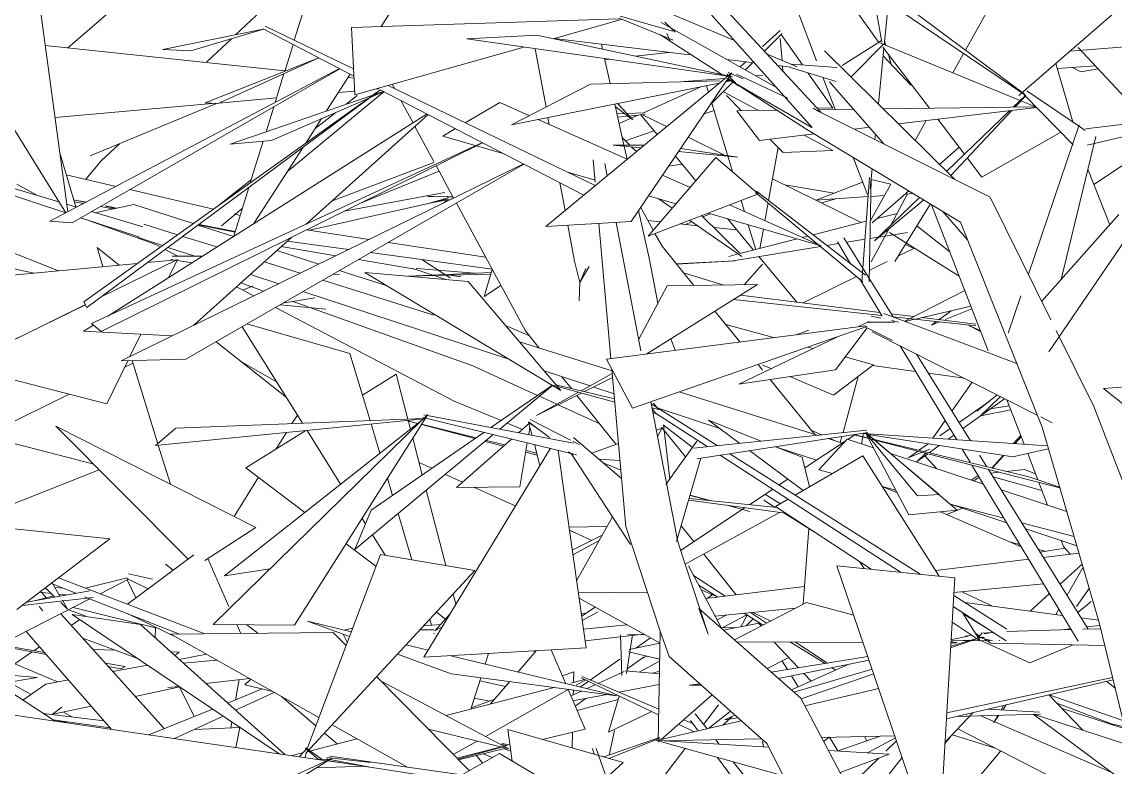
# Model space of a CAD drawing. Header units: millimetres. Extents: x 78096 to 288885, y -20632 to 149556.
# Drawn here: x 251420 to 251755.8, y 95082 to 95311 of the extents above; entities that cross this region are included whole.
import ezdxf

# ---------------------------------------------------------------- set-up
doc = ezdxf.new("R2010")
doc.units = ezdxf.units.MM
doc.layers.add('G-IMPT', color=8, linetype='Continuous', lineweight=9)
doc.layers.add('L-PLNT', color=71, linetype='Continuous', lineweight=9)

# ---------------------------------------------------------------- blocks, each defined once
blk = doc.blocks.new('ZZ-V - Tree Broadleaf 1 - 3dtree rotund SIMPLU-4826059-TOMH A-A')
at = {"layer": 'G-IMPT'}
for p, q in [((25737.04, 95252.32), (25654.91, 95385.07)), ((25720.44, 95379.45), (25737.73, 95252.68)), ((25859.66, 95349.55), (25833.91, 95309.62)), ((25807.25, 95305.37), (25819.08, 95343.72)), ((25988.93, 95303.75), (25988.53, 95305.17)), ((25730.77, 95303.73), (25804.34, 95295.96)), ((25804.3, 95295.81), (25806.85, 95304.09)), ((25884.55, 95284.83), (25881.24, 95302.77)), ((25901.88, 95302.62), (25901.55, 95304.13)), ((25912.04, 95300.47), (25922.15, 95301.65)), ((26045.36, 95302.02), (26063.67, 95303.47)), ((26067.33, 95282.33), (26047.94, 95303.13)), ((25904.24, 95292.08), (25902.53, 95299.75)), ((25902.61, 95299.37), (25904.03, 95299.54)), ((25996.54, 95291.59), (25988.07, 95300.59)), ((25990.56, 95297.94), (25989.7, 95301.01)), ((26046.27, 95280.29), (26041.05, 95298.28)), ((25801.34, 95286.2), (25804.08, 95295.11)), ((25824.45, 95294.96), (25817.17, 95283.66)), ((25823.77, 95293.9), (25825.59, 95293.71)), ((25838.08, 95290.46), (25837.34, 95291.84)), ((25926.91, 95292.65), (25939.52, 95293.65)), ((25949.05, 95294.4), (25951.06, 95294.56)), ((25820.82, 95289.33), (25825.78, 95289.77)), ((25831.96, 95290.31), (25833.19, 95290.42)), ((25933.85, 95291.4), (25934.44, 95289.45)), ((25733.78, 95281.63), (25783.17, 95286)), ((25784.05, 95286.08), (25801.78, 95287.64)), ((25798.58, 95277.28), (25800.95, 95284.94)), ((25843.71, 95280.02), (25840.01, 95286.88)), ((25908.49, 95273.11), (25905.66, 95285.73)), ((25935.46, 95286.02), (25941.76, 95265.02)), ((25885.53, 95279.49), (25885.14, 95281.6)), ((25815.65, 95281.31), (25810.8, 95273.78)), ((25850.14, 95268.09), (25844.3, 95278.92)), ((25907.98, 95275.36), (25910.28, 95273.11)), ((25793.74, 95261.57), (25797.68, 95274.37)), ((25810.01, 95272.56), (25794.86, 95249.07)), ((25909.45, 95268.8), (25908.56, 95272.78)), ((25910.83, 95272.56), (25912.29, 95271.14)), ((25955.81, 95272.43), (25952.88, 95256.15)), ((25685.05, 95269.52), (25737.06, 95252.33)), ((25685.53, 95270.47), (25734.94, 95255.71)), ((25735.26, 95270.76), (25740.12, 95254.16)), ((26065.54, 95269.5), (26052.81, 95261.06)), ((25856.18, 95256.89), (25850.82, 95266.85)), ((26057.66, 95248.66), (26050.97, 95265.77)), ((25734.81, 95234.53), (25666.36, 95261.68)), ((25890.4, 95253.05), (25888.83, 95261.56)), ((25722.05, 95261.13), (25728.2, 95257.72)), ((25788.67, 95245.15), (25793.3, 95260.16)), ((25990.43, 95248.57), (25995.59, 95258.15)), ((25737.41, 95254.97), (25740.39, 95254.08)), ((25757.97, 95254.92), (25746.08, 95252.38)), ((25776.22, 95249.04), (25757.97, 95254.92)), ((25878.21, 95216.03), (25857.02, 95255.34)), ((25918.96, 95256.72), (25923.25, 95253.76)), ((25944.42, 95256.14), (25945.45, 95252.72)), ((25952.74, 95255.38), (25951.75, 95249.9)), ((25991.63, 95237.39), (26002.61, 95255.06)), ((26020.29, 95209.9), (26002.96, 95254.84)), ((25745.02, 95252.7), (25760.69, 95248.02)), ((25916.26, 95238.4), (25912.98, 95253.06)), ((25917.46, 95247.01), (25913.63, 95254.02)), ((25932.28, 95251.48), (25944.14, 95239.84)), ((25986.23, 95250.59), (25992.37, 95252.16)), ((25741.71, 95250.79), (25759.46, 95244.92)), ((25764.69, 95242.59), (25744.33, 95249.92)), ((25761.03, 95248.88), (25771.43, 95245.61)), ((25788.54, 95245.07), (25777.67, 95248.57)), ((25893.27, 95237.5), (25891.24, 95248.52)), ((25928.59, 95250.07), (25944.67, 95238.96)), ((25946.66, 95248.68), (25948.94, 95241.06)), ((25966.57, 95245.57), (25982.89, 95249.74)), ((26008.55, 95240.36), (25998.42, 95248.33)), ((25759.38, 95244.71), (25766.77, 95242.28)), ((25773.02, 95245.11), (25783.45, 95241.84)), ((25920.16, 95242.07), (25918.01, 95246.01)), ((25951.29, 95247.34), (25950.22, 95241.39)), ((25963.31, 95244.74), (25965, 95245.17)), ((25983.99, 95244.45), (25986.6, 95244.88)), ((25984.39, 95237.32), (25989.79, 95247.36)), ((25986.84, 95244.91), (25995.54, 95246.33)), ((26011.42, 95232.91), (25990.07, 95246.25)), ((25679.09, 95243.82), (25727.38, 95233.84)), ((25746.7, 95241.66), (25753.5, 95236.28)), ((25746.7, 95241.66), (25748.5, 95235.81)), ((25766.14, 95241.83), (25764.69, 95242.59)), ((25771.51, 95239.01), (25767.58, 95241.07)), ((25768.46, 95241.73), (25776.71, 95239.02)), ((25929.96, 95230.01), (25920.16, 95242.07)), ((25941.42, 95237.51), (25968.83, 95241.98)), ((25944.1, 95239.83), (25961.68, 95244.32)), ((25970.8, 95242.3), (25974.34, 95242.88)), ((25976.8, 95243.28), (25982.5, 95244.21)), ((25771.42, 95237.97), (25747.78, 95226.39)), ((25747.9, 95226.48), (25771.13, 95237.92)), ((25762.21, 95237.09), (25771.13, 95237.92)), ((25768.76, 95232.53), (25771.43, 95237.97)), ((25769.38, 95238), (25775.84, 95237.02)), ((25769.79, 95239.01), (25779, 95239.02)), ((25814.8, 95236.61), (25801.92, 95240.76)), ((25918.91, 95224.57), (25916.26, 95238.4)), ((25940.69, 95238.96), (25943.6, 95239.7)), ((25688.67, 95230.23), (25759.11, 95236.8)), ((25798.03, 95237.26), (25809.08, 95233.8)), ((25835.72, 95229.87), (25821.07, 95234.59)), ((25865.58, 95226.67), (25868.03, 95234.92)), ((25894.9, 95230.89), (25893.27, 95237.5)), ((25897.79, 95235.89), (25894.9, 95230.89)), ((25896.81, 95235.18), (25894.9, 95230.89)), ((25924.51, 95236.71), (25942.63, 95237.57)), ((25942.63, 95237.57), (25924.63, 95236.57)), ((25793.76, 95233.41), (25802.46, 95230.56)), ((25815.96, 95231.64), (25850.14, 95220.91)), ((25819.23, 95233.53), (25821.17, 95233.38)), ((25842.2, 95232.84), (25867.77, 95234.05)), ((25842.24, 95232.84), (25867.62, 95233.53)), ((25794.79, 95226.79), (25789.49, 95229.57)), ((25797.83, 95228.28), (25790.83, 95230.78)), ((25791.42, 95228.56), (25794.58, 95229.88)), ((25809.87, 95228.12), (25873.1, 95207.34)), ((25870.65, 95230.05), (25865.58, 95226.67)), ((25894.9, 95230.89), (25894.77, 95225.33)), ((25803.65, 95224.53), (25813.57, 95226.2)), ((25811.51, 95223.4), (25806.58, 95225.16)), ((25743.12, 95224.1), (25704.62, 95205.24)), ((25722.04, 95213.74), (25743.12, 95224.12)), ((25856.36, 95194.48), (25801.48, 95223.28)), ((25802.86, 95224.07), (25816.98, 95222.75)), ((25862.11, 95205.35), (25812.04, 95223.21)), ((25944.03, 95212.66), (25936.37, 95222.1)), ((25792.67, 95218.19), (25824.33, 95209.14)), ((25879.3, 95214.67), (25872.12, 95217.73)), ((25756.79, 95208.17), (25760.15, 95215)), ((25791.21, 95217.35), (25809.76, 95187.67)), ((25882.4, 95210.79), (25878.21, 95216.03)), ((25783.22, 95212.74), (25804.75, 95195.69)), ((25876.4, 95212.67), (25904.83, 95203.75)), ((25922.9, 95213.64), (25924.2, 95210.12)), ((25830.53, 95188.5), (25824.33, 95209.14)), ((25749.64, 95193.63), (25704.62, 95205.24)), ((25749.64, 95193.63), (25756.16, 95206.9)), ((25755.19, 95204.92), (25757.68, 95206.13)), ((25757.43, 95206.93), (25765.33, 95181.38)), ((25801.79, 95200.42), (25791.22, 95206.41)), ((25881.95, 95196.24), (25862.11, 95205.35)), ((25951.06, 95204.01), (25949.66, 95205.72)), ((25838.51, 95202.71), (25828.19, 95196.28)), ((25838.51, 95202.71), (25842.09, 95188.95)), ((25883.94, 95203.78), (25898.07, 95199.14)), ((25892.33, 95198.36), (25889.44, 95201.97)), ((25967.14, 95184.2), (25953.39, 95201.13)), ((25899.18, 95198.78), (25905.46, 95196.71)), ((26055.73, 95198.31), (26082.14, 95200.33)), ((26055.73, 95198.31), (26073.1, 95184.58)), ((25713.12, 95184.35), (25738.16, 95196.59)), ((25870.77, 95188.52), (25856.36, 95194.48)), ((25887.88, 95193.51), (25882.54, 95195.97)), ((25906.07, 95181.15), (25894.04, 95196.22)), ((25925.45, 95197.28), (25967.79, 95183.99)), ((26031.35, 95181.23), (26026.09, 95194.87)), ((25901.02, 95187.48), (25888.25, 95193.34)), ((25918.99, 95192.27), (25937.89, 95186.06)), ((25808.18, 95190.2), (25806.53, 95187.55)), ((25833.54, 95178.45), (25830.85, 95187.44)), ((25842.19, 95188.58), (25842.9, 95185.84)), ((25877.36, 95185.79), (25872.64, 95187.74)), ((25795.4, 95155.63), (25733.99, 95186.8)), ((25774.61, 95145.94), (25733.99, 95186.8)), ((25810.75, 95185.43), (25792.39, 95174)), ((25804.84, 95184.83), (25801.7, 95179.79)), ((25811.15, 95185.46), (25821.48, 95168.94)), ((25979.49, 95184.21), (25977.24, 95182.72)), ((25982.03, 95184.66), (25981.45, 95181.33)), ((25765.48, 95180.89), (25769.18, 95168.94)), ((25843.63, 95183.05), (25846.56, 95171.79)), ((25976.43, 95182.18), (25964.03, 95173.94)), ((25977, 95182.8), (25968.29, 95173.32)), ((25971.16, 95182.94), (25975.52, 95181.57)), ((25977, 95182.8), (25985.08, 95180.13)), ((25955.63, 95180.23), (25967.58, 95176.3)), ((25990.33, 95178.4), (26018.86, 95168.98)), ((26035.59, 95170.24), (26032.45, 95178.38)), ((25792.39, 95174), (25810.49, 95160.26)), ((25849.51, 95173.83), (25845.84, 95175.49)), ((25907.54, 95173.3), (25902.1, 95175.55)), ((25796.27, 95171.06), (25788.76, 95159)), ((25837.43, 95165.49), (25835.85, 95170.75)), ((25858.9, 95169.6), (25853.65, 95171.97)), ((25972.52, 95172.22), (25968.29, 95173.32)), ((25875.12, 95162.27), (25862.42, 95168.01)), ((25954.18, 95167.39), (25947.02, 95162.63)), ((25958.84, 95170.49), (25956.15, 95168.7)), ((25991.96, 95167.15), (25987.82, 95168.23)), ((25992.44, 95166.25), (25988, 95168.18)), ((26038.58, 95162.47), (26035.88, 95169.48)), ((25847.78, 95167.09), (25853.81, 95143.91)), ((26024.36, 95167.17), (26044.44, 95160.54)), ((25945.69, 95161.75), (25925.86, 95148.57)), ((26025.18, 95158.49), (26008.7, 95162.79)), ((26008.75, 95162.77), (26026.01, 95157.1)), ((25702.01, 95157.27), (25750.58, 95152.14)), ((25828.06, 95158.42), (25829.12, 95156.72)), ((25843.37, 95145.71), (25839.12, 95159.89)), ((25927.26, 95144.32), (25956.43, 95160.32)), ((26030.5, 95149.65), (26005.68, 95160.47)), ((25795.4, 95155.63), (25779.81, 95145.51)), ((25898.63, 95151.66), (25891.73, 95154.78)), ((25929.93, 95151.28), (25926.05, 95156.14)), ((26046.68, 95152.89), (26030.67, 95157.06)), ((26031.84, 95155.19), (26047.51, 95150.04)), ((25750.58, 95152.14), (25722.09, 95130.45)), ((25823.15, 95150.66), (25832.32, 95143.7)), ((25831.24, 95153.34), (25835.11, 95147.14)), ((26026.92, 95151.21), (26030.06, 95150.38)), ((26043.46, 95149.83), (26042.78, 95151.59)), ((25756.03, 95132.06), (25776.41, 95147.28)), ((25942.98, 95134.94), (25932.98, 95147.46)), ((26035.8, 95148.85), (26037.86, 95148.31)), ((26036.29, 95148.07), (26043.96, 95149.24)), ((26037.32, 95146.42), (26048.18, 95147.74)), ((26045.53, 95147.42), (26043.46, 95149.83)), ((25767.65, 95144.36), (25770.07, 95142.55)), ((25787.16, 95131.4), (25780.74, 95146.11)), ((25928.28, 95143.84), (25938.58, 95124.48)), ((26004.22, 95142.39), (26032.78, 95145.87)), ((26049.17, 95144.36), (26042.42, 95138.26)), ((25756.37, 95141.4), (25763.69, 95139.76)), ((25929.83, 95140.91), (25939.58, 95134.53)), ((26049.45, 95143.41), (26044.54, 95134.87)), ((25733.73, 95134.27), (25730.81, 95137.09)), ((25732.87, 95138.65), (25735.27, 95134.55)), ((25733.15, 95138.17), (25740.13, 95135.42)), ((25733.73, 95137.18), (25736.26, 95136.95)), ((25734.88, 95140.18), (25779.82, 95122.92)), ((25743.12, 95137.02), (25755.9, 95140.17)), ((25747.6, 95135.29), (25756.32, 95139.74)), ((25755.81, 95139.98), (25762.4, 95136.82)), ((25931.43, 95137.92), (25937.33, 95134.26)), ((25933.62, 95133.8), (25963.89, 95137.49)), ((26009.82, 95135.64), (26037.31, 95138.35)), ((25717.66, 95120.02), (25744.49, 95133.7)), ((25723.66, 95131.64), (25745.49, 95134.15)), ((25744.49, 95136.2), (25725.08, 95132.72)), ((25727.38, 95133.13), (25733.38, 95134.61)), ((25729.07, 95135.76), (25732.57, 95135.39)), ((25729.57, 95135.75), (25731.1, 95134.05)), ((25734.92, 95135.14), (25737.22, 95134.9)), ((25742.79, 95134.37), (25772.02, 95122.84)), ((25856.08, 95135.19), (25856.88, 95132.11)), ((25894.7, 95133.89), (25919.55, 95120.11)), ((25934.9, 95135.29), (25932.17, 95136.52)), ((25937.21, 95134.33), (25934.9, 95135.29)), ((26021.64, 95131.46), (26012.2, 95135.88)), ((26039.15, 95135.3), (26033.2, 95129.93)), ((26051.34, 95136.93), (26047.41, 95131.4)), ((25728.89, 95131.4), (25730.06, 95130.07)), ((25728.9, 95131.4), (25730.06, 95130.07)), ((25737.61, 95130.54), (25735.51, 95132.56)), ((25736.02, 95133.25), (25737.61, 95130.54)), ((25899.64, 95131.15), (25895.49, 95128.39)), ((25936.49, 95128.41), (25961.18, 95130.84)), ((26013.13, 95132.58), (26043.17, 95128.62)), ((26042.03, 95130.51), (26041.1, 95128.89)), ((26051.97, 95132.87), (26047.88, 95129.51)), ((25735.52, 95129.13), (25767.3, 95093.82)), ((25756.42, 95128.99), (25771.16, 95121.8)), ((25849.41, 95125.6), (25848.86, 95127.4)), ((25850.9, 95129.6), (25853.68, 95127.5)), ((25895.38, 95129.15), (25896.91, 95129.34)), ((25895.68, 95127), (25900.6, 95129.69)), ((25945.35, 95129.28), (25951.06, 95125.74)), ((25947.3, 95129.47), (25952.29, 95126.21)), ((25953.56, 95126.87), (25948.01, 95129.54)), ((26048.91, 95127.86), (26054.2, 95127.17)), ((25724.89, 95123.7), (25751.11, 95093.56)), ((25790.81, 95123.03), (25789.61, 95125.79)), ((25792.52, 95125.77), (25796.1, 95123.09)), ((25811.34, 95126.83), (25824.19, 95122.12)), ((25811.34, 95126.83), (25824.74, 95123.6)), ((25822.58, 95124.12), (25825.17, 95124.73)), ((25845.85, 95124.14), (25850.14, 95124.18)), ((25847.06, 95125.45), (25852.14, 95125.77)), ((25896.05, 95124.42), (25909.4, 95125.74)), ((25950.65, 95125.35), (25949.62, 95126.63)), ((25822.22, 95122.84), (25823.47, 95120.37)), ((25850.16, 95123.07), (25850.14, 95123.14)), ((25850.14, 95123.1), (25850.16, 95123.07)), ((25962.07, 95112.52), (25954.64, 95120.43)), ((25959.65, 95120.41), (25970.22, 95113.84)), ((25961.16, 95120.4), (25970.99, 95113.96)), ((25841.58, 95119.54), (25848.3, 95117.92)), ((25866.93, 95116.91), (25865.9, 95113.68)), ((25875.96, 95111.25), (25881.54, 95117.76)), ((25890.52, 95107.74), (25886.1, 95118.03)), ((25838.96, 95116.71), (25855.37, 95110.69)), ((25855.29, 95116.24), (25906.29, 95103.94)), ((25959.92, 95105.73), (25977.53, 95113.61)), ((25855.37, 95110.69), (25906.29, 95103.94)), ((25965.93, 95108.42), (25963.7, 95110.79)), ((25972.31, 95112.55), (25973.5, 95111.81)), ((25715.79, 95107.92), (25733.81, 95096.07)), ((25864.55, 95109.48), (25861.45, 95099.83)), ((25867.52, 95101.41), (25873.43, 95108.3)), ((25896.39, 95108.94), (25892.13, 95107.83)), ((25893.81, 95107.21), (25896.72, 95108.85)), ((25895.3, 95109.39), (25919.13, 95098.06)), ((25895.6, 95109.84), (25919.16, 95099.8)), ((26007.5, 95096.82), (26058.69, 95108.78)), ((26058.51, 95109.54), (26007.61, 95098.64)), ((26059.29, 95106.29), (26056.76, 95108.33)), ((25786.75, 95101.68), (25797.42, 95106)), ((25789.22, 95099.46), (25801.08, 95104.97)), ((25803.27, 95103.74), (25813.85, 95094.7)), ((25887.02, 95106.5), (25853.84, 95097.84)), ((25865.91, 95091.44), (25891.5, 95105.9)), ((25896.55, 95093.7), (25891.35, 95105.82)), ((26049.42, 95093.33), (26039, 95104.18)), ((26025.03, 95100.92), (26024.29, 95099.62)), ((26025.88, 95101.12), (26024.79, 95099.59)), ((25762.56, 95091.9), (25782.17, 95099.83)), ((25770.47, 95090.75), (25785.37, 95097.67)), ((25930.38, 95098.33), (25933.98, 95093.78)), ((25941.22, 95099.17), (25934.55, 95093.91)), ((25941.57, 95097.47), (25938.88, 95094.93)), ((25939.42, 95096.55), (25942.57, 95097.96)), ((25943.48, 95097.15), (25939.42, 95096.55)), ((26015.6, 95098.71), (26007.06, 95089.52)), ((26010.95, 95097.56), (26013.94, 95097.67)), ((26036.35, 95098.28), (26013.65, 95097.67)), ((26018.02, 95097.79), (26058.46, 95080.19)), ((26020.44, 95099.85), (26036.11, 95098.92)), ((26023.64, 95097.96), (26022.06, 95095.75)), ((26023.33, 95097.95), (26022.06, 95095.75)), ((26034.09, 95098.23), (26067.18, 95073.73)), ((26063.54, 95088.76), (26034.22, 95098.23)), ((25883.43, 95090.51), (25896.55, 95093.7)), ((25925.23, 95095.17), (25930.07, 95092.86)), ((25926.8, 95096.55), (25929.6, 95095.35)), ((25928.9, 95096.32), (25931.22, 95093.13)), ((26055.68, 95070.76), (26011, 95093.76)), ((25826.45, 95090.69), (25811.17, 95086.71)), ((25816.49, 95092.44), (25820.38, 95089.11)), ((25856.07, 95085.88), (25863.36, 95090)), ((25936.65, 95090.41), (25937.71, 95089.07)), ((25951.37, 95088.26), (25951.06, 95090.01)), ((25969.8, 95089.89), (25971.54, 95091.18)), ((25973.95, 95086.92), (25987.18, 95091.52)), ((25982.34, 95091.42), (25983.05, 95090.09)), ((25983.28, 95086.37), (25991.85, 95091.01)), ((25988.9, 95086.85), (25992.18, 95090.04)), ((26008.73, 95091.32), (26007.05, 95089.29)), ((26022.48, 95087.85), (26009.33, 95091.96)), ((25857.67, 95084.25), (25872.34, 95087.82)), ((25871.65, 95087.65), (25873.76, 95086.84)), ((26024.17, 95086.98), (26015.34, 95076.32)), ((25809.79, 95086.34), (25806.58, 95085.51)), ((25865.22, 95086.09), (25868.12, 95084.94)), ((25937.2, 95084.95), (25943.5, 95076.33)), ((25942.05, 95083.59), (25946.88, 95077.5)), ((25977.33, 95075.58), (25986.78, 95084.78)), ((25993.9, 95084.96), (25988.43, 95077.89))]:
    blk.add_line(p, q, dxfattribs=at)
blk = doc.blocks.new('ZZ-V - Tree Broadleaf 1 - 3dtree rotund SIMPLU-4826034-TOMH A-A')
at = {"layer": 'G-IMPT'}
for p, q in [((25873.87, 95385.95), (25969.06, 95283.17)), ((25871.92, 95384.28), (25966.31, 95278.57)), ((25958.87, 95337.77), (26031.9, 95288.41)), ((26031.38, 95288.88), (25965.45, 95338.05)), ((25967.07, 95332.23), (25986.74, 95304.69)), ((25955.59, 95330.77), (25967.61, 95299.1)), ((26029.6, 95331.56), (26013.34, 95302.33)), ((25908.87, 95319.45), (25942.42, 95305.32)), ((25987.71, 95304.84), (25984.94, 95320.15)), ((25989.69, 95316.94), (25988.41, 95303.96)), ((26029.71, 95288.41), (26063.48, 95317.78)), ((25906.92, 95311.98), (25824.85, 95309.33)), ((25886.77, 95305.82), (25908, 95311.83)), ((25907.01, 95312.21), (25923.6, 95305.36)), ((25907.28, 95312.82), (25923.52, 95308.22)), ((25766.87, 95302.58), (25797.72, 95308.83)), ((25797.82, 95308.77), (25775.46, 95302.14)), ((25797.65, 95308.86), (25825.56, 95294.38)), ((25798.25, 95309.73), (25825.46, 95296.57)), ((25825.84, 95288.58), (25824.85, 95309.33)), ((25955.32, 95290.87), (25919.92, 95310.82)), ((25920.98, 95310.95), (25924.23, 95307.91)), ((25956.48, 95308.38), (25951.06, 95303.45)), ((25860.18, 95305.77), (25881.74, 95306.89)), ((25860.18, 95305.77), (25940.52, 95294.35)), ((25881.74, 95306.89), (25941.79, 95294.17)), ((25928.66, 95300.86), (25887.01, 95305.89)), ((25938.5, 95294.86), (25919.49, 95307.15)), ((25921.68, 95307.49), (25922.52, 95305.34)), ((25957.1, 95307.5), (25951.6, 95302.03)), ((25957.03, 95299.17), (25956.49, 95305.9)), ((25956.76, 95307.16), (25963.33, 95297.78)), ((25987.5, 95305.16), (25975.5, 95297.65)), ((25766.87, 95302.58), (25775.46, 95302.14)), ((25825.84, 95288.58), (25877.75, 95303.27)), ((25970.1, 95302.14), (26010.04, 95262.6)), ((25988.16, 95304.18), (25978.21, 95294.11)), ((25988.3, 95302.85), (25986.61, 95285.79)), ((25987.01, 95304.54), (26034.83, 95284.88)), ((26002.3, 95284.47), (25988.01, 95303.23)), ((25779.85, 95286.13), (25814.8, 95299.96)), ((25814.82, 95299.96), (25783.82, 95285.97)), ((25948.55, 95298.46), (25940.03, 95299.49)), ((25945.91, 95298.78), (25944.14, 95297.17)), ((25948.05, 95298.52), (25945.77, 95296.25)), ((25952.47, 95301.09), (25961.63, 95297.23)), ((26012.78, 95301.33), (26009.44, 95295.32)), ((25821.17, 95296.66), (25732.17, 95249.75)), ((25739.03, 95249.24), (25821.22, 95296.63)), ((25884.45, 95248.12), (25941.63, 95295.39)), ((25910.68, 95249.66), (25941.63, 95295.39)), ((25940.15, 95294.97), (25943.5, 95291.42)), ((25940.52, 95295.49), (25945.06, 95293.56)), ((25943, 95294.93), (25958.78, 95287.56)), ((25959.7, 95297.11), (25955.71, 95297.59)), ((25957.29, 95295.89), (25957.17, 95297.42)), ((25959.67, 95297.03), (25973.66, 95292.73)), ((25960.01, 95298.03), (25973.87, 95296.97)), ((25964.99, 95295.39), (25972.64, 95284.46)), ((25836.02, 95291.46), (25899.65, 95260.69)), ((25873.98, 95279.36), (25937.75, 95292.18)), ((25898.24, 95291.93), (25873.98, 95279.36)), ((25898.24, 95291.93), (25937.83, 95292.93)), ((25942.06, 95292.57), (25934.92, 95285.48)), ((25939.73, 95292.58), (25941.84, 95293.01)), ((25940, 95292.98), (25941.86, 95293.03)), ((25941.76, 95292.76), (25940.43, 95293.62)), ((25940.51, 95293.42), (25943.76, 95291.39)), ((25941.68, 95292.74), (25966.12, 95278.52)), ((25964.64, 95277.97), (25943.83, 95291.42)), ((25969.56, 95293.99), (25973.31, 95284.09)), ((25971.64, 95292.58), (25988.29, 95273.52)), ((25742.64, 95225.02), (25831.25, 95288.41)), ((25831.37, 95288.41), (25743.57, 95223.26)), ((25787.57, 95273.49), (25834.65, 95289.66)), ((25830.53, 95287.79), (25834.74, 95289.62)), ((25831.48, 95288.57), (25833.7, 95290.16)), ((25833.72, 95290.15), (25831.69, 95288.64)), ((25833.65, 95290.19), (25896.12, 95257.77)), ((25949.77, 95283.79), (25939.04, 95289.57)), ((25944.61, 95283.73), (25939.97, 95288.41)), ((26028.04, 95284.79), (26031.68, 95288.3)), ((26028.51, 95284.8), (26031.74, 95288.24)), ((26031.26, 95288.73), (26046.4, 95273.21)), ((26032.16, 95289.83), (26048.68, 95278.65)), ((25779.85, 95286.13), (25783.82, 95285.97)), ((25800.21, 95274.59), (25830.14, 95287.62)), ((25870.39, 95286.25), (25859.74, 95279.99)), ((25870.39, 95286.25), (25879.46, 95282.2)), ((25988.14, 95284.28), (26035.01, 95284.88)), ((26035.16, 95284.73), (25992.78, 95279.69)), ((25749.96, 95220.62), (25848, 95282.74)), ((25848.35, 95282.56), (25810.92, 95248.86)), ((25943.18, 95283.71), (25955.52, 95283.87)), ((25943.18, 95283.71), (25950.13, 95274.61)), ((25968.35, 95283.53), (25966.6, 95284.52)), ((25967.75, 95284.59), (25972.64, 95284.46)), ((25968.27, 95284.03), (25978.98, 95284.17)), ((26020.95, 95257.12), (25968.35, 95283.53)), ((26007.55, 95265.06), (26026.96, 95283.75)), ((26008.84, 95263.78), (26027.61, 95283.83)), ((25856.72, 95278.21), (25852.83, 95275.92)), ((25882.15, 95281), (25909.46, 95268.8)), ((25983.83, 95278.62), (25979.22, 95278.07)), ((26001.3, 95280.7), (25997.91, 95274.61)), ((26013.05, 95270.35), (26004.85, 95281.12)), ((26048.26, 95279.43), (26032.66, 95233.5)), ((26048.69, 95278.65), (26050.11, 95277.69)), ((26063.78, 95279.83), (26050.17, 95278.2)), ((25852.83, 95275.92), (25871.71, 95270.44)), ((25966.9, 95276.61), (25950.13, 95274.61)), ((25957.38, 95270.85), (25953.28, 95274.99)), ((25972.59, 95271.52), (25963.81, 95276.24)), ((26011.87, 95249.47), (25964.64, 95277.97)), ((25985.69, 95276.49), (25985.54, 95274.9)), ((26018.42, 95263.3), (26042.61, 95277.1)), ((26053.41, 95275.79), (26042.73, 95231.87)), ((26064.38, 95276.31), (26050.74, 95273.1)), ((25745.01, 95218.33), (25865, 95273.92)), ((25747.91, 95215.83), (25865.04, 95273.9)), ((25800.21, 95274.59), (25787.57, 95273.49)), ((25913.68, 95272.29), (25905.15, 95273.11)), ((25905.15, 95273.11), (25914.66, 95273.1)), ((25943.48, 95269.42), (25925.88, 95272.12)), ((25972.59, 95271.52), (25957.38, 95270.85)), ((26005.36, 95267.23), (26011.42, 95272.5)), ((25899.65, 95261.76), (25899.04, 95268.64)), ((25936.68, 95269.39), (25915.9, 95245.2)), ((25943.48, 95269.42), (25925.24, 95271.18)), ((25936.68, 95269.39), (25949.72, 95258.17)), ((25978.9, 95269.36), (25983.22, 95258)), ((26018.42, 95263.3), (26013.92, 95269.21)), ((25877.59, 95267.39), (25754.07, 95206.84)), ((25773.97, 95207.4), (25877.75, 95267.31)), ((25891.16, 95264.79), (25899.6, 95262.34)), ((25903.31, 95263.72), (25902.58, 95267.54)), ((25984.65, 95265.9), (25984.05, 95259.86)), ((25920.34, 95263.94), (25928.76, 95260.17)), ((25967.5, 95256.28), (25981.78, 95261.79)), ((25983.84, 95263.2), (25981.57, 95231.14)), ((25984.36, 95263.19), (25983.73, 95231.11)), ((25990.41, 95261.12), (25984.35, 95262.57)), ((25949.53, 95258.1), (25915.9, 95245.2)), ((25948.85, 95258.62), (25981.85, 95231.14)), ((25949.2, 95258.99), (25982.67, 95233.13)), ((25990.43, 95261.17), (25984.11, 95249.8)), ((25984.73, 95249.29), (25995.97, 95259.06)), ((25997.3, 95258.26), (25994.87, 95258.1)), ((25916.03, 95257.57), (25924.43, 95255.13)), ((25940.85, 95254.77), (25969, 95242.19)), ((25983.42, 95257.34), (25967.5, 95256.28)), ((25988.49, 95257.68), (25984.25, 95257.39)), ((25985.44, 95243.76), (25999.27, 95257.07)), ((26000.56, 95256.29), (25985.44, 95243.76)), ((26039.61, 95219.48), (26020.95, 95257.12)), ((25934.32, 95252.26), (25969, 95242.19)), ((26006.43, 95252.75), (26014, 95244.09)), ((26060.45, 95251.8), (26036.78, 95225.18)), ((25739.03, 95249.24), (25732.17, 95249.75)), ((25884.45, 95248.12), (25910.68, 95249.66)), ((25904.49, 95207.58), (25900.79, 95249.08)), ((25913.68, 95209.9), (25906.07, 95249.39)), ((26036.86, 95186.45), (26011.87, 95249.47)), ((26065.34, 95248.31), (26038.98, 95209.6)), ((25806.48, 95244.87), (25776.38, 95217.77)), ((25975.95, 95244.65), (25991.14, 95220.33)), ((25974.02, 95243.4), (25978.06, 95236.69)), ((25860.66, 95231.24), (25828.86, 95234)), ((25889.08, 95197.71), (25828.86, 95234)), ((25860.66, 95231.24), (25889.08, 95197.71)), ((25980.79, 95232.17), (25987.78, 95220.56)), ((25921.74, 95229.88), (25913, 95213.47)), ((25915.5, 95209), (25949.46, 95230.31)), ((25921.74, 95229.88), (25949.46, 95230.31)), ((25742.64, 95225.02), (25743.57, 95223.26)), ((26030.39, 95226.83), (26026.51, 95215.4)), ((25988.31, 95221.39), (26029.08, 95206.06)), ((25742.56, 95215.93), (25745.57, 95217.84)), ((25745.01, 95218.33), (25747.91, 95215.83)), ((25982.73, 95217.64), (25903.16, 95207.41)), ((25980.51, 95217.36), (25983.81, 95218.94)), ((25983.2, 95218.69), (25991.52, 95218.71)), ((25984.43, 95220.59), (25987.39, 95219.95)), ((25990.73, 95219.23), (25992.8, 95218.78)), ((25742.56, 95215.93), (25769.7, 95214.5)), ((25911.07, 95192.27), (25983.11, 95217.38)), ((25983.19, 95217.02), (25973.39, 95204.09)), ((25982.58, 95217.32), (25990.96, 95213.12)), ((25984.73, 95215.74), (26035.38, 95190.18)), ((26052.81, 95192.83), (26041.24, 95216.19)), ((25943.78, 95199.71), (25973.86, 95214.16)), ((25993.29, 95211.42), (26010.66, 95182.59)), ((25998.28, 95208.9), (26014.9, 95182.31)), ((25773.97, 95207.4), (25754.07, 95206.84)), ((25911.07, 95192.27), (25903.16, 95207.41)), ((25909.09, 95155.93), (25904.78, 95204.31)), ((25895.35, 95197.64), (25904.9, 95202.92)), ((25905.01, 95201.68), (25896.38, 95197.39)), ((25943.78, 95199.71), (25973.39, 95204.09)), ((25867.6, 95186.33), (25886.55, 95199.42)), ((25886.66, 95199.39), (25870.32, 95185.81)), ((25885.78, 95199.6), (25905.69, 95194.14)), ((25887.56, 95199.51), (25905.59, 95195.17)), ((25881.61, 95190.04), (25894.55, 95197.19)), ((25895.48, 95196.94), (25881.61, 95190.04)), ((25924.99, 95151.23), (25916.7, 95194.23)), ((25916.82, 95193.64), (25937.07, 95180.8)), ((25917.05, 95192.41), (25919.19, 95191.9)), ((25917.07, 95192.33), (25918.23, 95190.63)), ((25917.34, 95190.95), (25918.6, 95190.6)), ((25917.6, 95193.81), (25919.11, 95191.86)), ((25917.81, 95191.01), (25934.03, 95180.48)), ((26075.59, 95133.35), (26052.81, 95192.83)), ((25764.66, 95180.81), (25846.9, 95189.05)), ((25770.85, 95186.14), (25846.99, 95189.15)), ((25782.38, 95125.84), (25846.54, 95188.7)), ((25785.78, 95140.77), (25847.81, 95189.71)), ((25807.35, 95125.66), (25848.26, 95190.39)), ((25841.59, 95188.52), (25845.11, 95187.59)), ((25841.64, 95188.52), (25845.18, 95187.64)), ((25846.34, 95187.35), (25863.08, 95183.2)), ((25846.6, 95188.76), (25848.26, 95190.39)), ((25846.72, 95189.44), (25893.92, 95177.93)), ((25847, 95190.23), (25892.95, 95181.52)), ((25876.13, 95184.71), (25879.61, 95187.77)), ((25879.21, 95188.07), (25885.65, 95183.25)), ((25880.24, 95183.93), (25879.21, 95187.91)), ((25879.21, 95187.91), (25881.32, 95186.49)), ((25879.69, 95188.85), (25892.08, 95182.5)), ((25934.41, 95188.64), (25944, 95181.52)), ((25934.41, 95188.64), (25950.63, 95182.21)), ((26036.47, 95189.63), (26040.01, 95187.84)), ((25770.85, 95186.14), (25764.66, 95180.81)), ((25868.34, 95184.17), (25825.84, 95148.86)), ((25830.89, 95160.97), (25865.49, 95184.87)), ((25846.29, 95187.27), (25862.69, 95182.94)), ((25879.25, 95184.31), (25879.6, 95186.39)), ((25918.38, 95185.53), (25920.18, 95186.17)), ((25918.75, 95183.62), (25920.21, 95186.23)), ((25920.02, 95186.45), (25927.4, 95177.38)), ((25920.51, 95187.23), (25929.47, 95180.27)), ((25920.78, 95185.82), (25920.64, 95187)), ((25922.56, 95170.58), (25920.82, 95185.47)), ((25983.02, 95185.58), (25929.81, 95180.04)), ((25983.34, 95184.8), (25930.84, 95176.77)), ((25979.17, 95184.16), (26042.31, 95167.81)), ((25983.45, 95183.13), (25979.2, 95184.17)), ((26038.53, 95180.76), (25982.03, 95184.47)), ((25995.98, 95159.56), (25982.64, 95184.74)), ((25998.62, 95165.35), (25982.67, 95184.74)), ((26005.27, 95165.74), (25982.73, 95184.75)), ((26010.85, 95160.96), (25982.84, 95184.76)), ((26027.87, 95177.33), (25983.43, 95184.25)), ((26054.41, 95126.44), (26036.86, 95186.45)), ((25857.03, 95167.96), (25873.95, 95182.8)), ((25865.85, 95182.1), (25871.46, 95180.62)), ((25866.23, 95182.42), (25871.91, 95181.01)), ((25876.53, 95168.15), (25878.8, 95181.62)), ((25882.64, 95174.7), (25880.98, 95181.09)), ((25892.92, 95182.07), (25894.71, 95181.15)), ((25892.95, 95183.32), (25907.77, 95170.73)), ((25898.63, 95178.5), (25906.82, 95181.42)), ((25930.81, 95182.15), (25921.3, 95168.82)), ((26032.79, 95171.16), (25985.27, 95182.69)), ((25846.98, 95115.75), (25885.87, 95180.04)), ((25878.32, 95178.8), (25881.82, 95177.88)), ((25881.67, 95178.46), (25878.41, 95179.34)), ((25896.87, 95118.65), (25888.24, 95179.32)), ((25891.48, 95178.89), (25892.75, 95177.94)), ((25892.25, 95178.34), (25910.49, 95150.42)), ((25938.04, 95177.87), (25993.44, 95141.89)), ((25940.98, 95178.32), (25999.39, 95141.29)), ((25947.05, 95179.25), (25963.55, 95166.99)), ((25955.02, 95180.47), (25963.22, 95177.22)), ((25961.1, 95165.57), (25981.85, 95177.64)), ((26005.3, 95140.69), (25981.85, 95177.64)), ((26012.37, 95179.75), (26014.8, 95175.71)), ((26017.66, 95177.88), (26019.9, 95174.3)), ((26038.79, 95179.84), (26027.87, 95177.33)), ((25900.86, 95176.6), (25907.28, 95176.2)), ((25932.13, 95176.97), (25924.64, 95151.33)), ((25965.47, 95168.11), (25963.22, 95177.22)), ((26015.35, 95174.79), (26047.95, 95120.69)), ((26020.41, 95173.48), (26051.06, 95124.42)), ((26032.79, 95171.16), (26042.25, 95168.03)), ((25876.53, 95168.15), (25857.03, 95167.96)), ((25928.35, 95164.02), (25958.06, 95160.08)), ((25928.5, 95164.53), (25955.49, 95161.76)), ((25928.77, 95165.46), (25934.68, 95163.89)), ((25935.28, 95163.83), (25928.81, 95165.6)), ((25954.94, 95161.82), (25951.44, 95164.02)), ((25956.56, 95162.93), (25952.04, 95165.67)), ((25955.05, 95162.05), (25958.93, 95164.31)), ((26005.27, 95165.74), (25998.62, 95165.35)), ((25830.89, 95160.97), (25825.84, 95148.86)), ((25940.08, 95162.47), (25947.17, 95160.59)), ((25947.17, 95160.59), (25940.5, 95162.41)), ((25955.05, 95162.05), (25984.42, 95142.8)), ((26010.85, 95160.96), (25995.98, 95159.56)), ((25893.94, 95139.26), (25904.94, 95158.92)), ((25966.65, 95154.45), (25957.59, 95160.16)), ((25891.6, 95155.69), (25903.24, 95155.89)), ((25919.55, 95123.82), (25909.09, 95155.93)), ((25963.46, 95132.03), (25965.3, 95155.3)), ((25901.76, 95153.24), (25892.6, 95148.63)), ((25892.81, 95147.2), (25900.86, 95151.64)), ((25934.29, 95122.89), (25924.99, 95151.23)), ((25833.71, 95147.38), (25811.29, 95087.92)), ((25833.71, 95147.38), (25862.73, 95142.37)), ((26010.09, 95140.21), (25973.88, 95143.86)), ((25973.88, 95143.86), (26003.84, 95055.74)), ((25982.29, 95143.01), (25980.79, 95145.17)), ((25799.83, 95142.94), (25785.78, 95140.77)), ((25810.9, 95086.41), (25862.73, 95142.37)), ((26010.09, 95140.21), (26005, 95054.99)), ((25915.67, 95135.74), (25894.46, 95135.6)), ((26009.76, 95134.71), (26026.05, 95124.38)), ((25962.82, 95103.18), (25931.51, 95130.69)), ((25934.29, 95122.89), (25931.51, 95130.69)), ((25942.45, 95121.07), (25964.52, 95132.59)), ((25979.04, 95128.67), (25964.52, 95132.59)), ((26009.59, 95131.4), (26025.86, 95120.83)), ((25760.01, 95125.79), (25739.03, 95128.88)), ((25739.03, 95128.88), (25802.56, 95086.09)), ((25850.43, 95123.86), (25854.94, 95128.91)), ((26017.9, 95120.84), (26012.32, 95129.62)), ((26020.03, 95124.62), (26012.69, 95129.05)), ((25760.01, 95125.79), (25804.32, 95085.84)), ((25807.35, 95125.66), (25782.38, 95125.84)), ((25850.43, 95123.86), (25852.62, 95125.07)), ((25919.61, 95123.64), (25918.97, 95089.66)), ((25922.33, 95116.02), (25919.55, 95123.82)), ((26009.27, 95126.5), (26017.9, 95120.84)), ((26045.79, 95124.27), (26026.05, 95123.71)), ((26042.67, 95124.18), (26045.65, 95124.51)), ((26054.87, 95124.53), (26049.4, 95124.38)), ((26050.66, 95125.06), (26054.64, 95125.49)), ((26069.66, 95063.51), (26054.41, 95126.44)), ((25769.36, 95122.81), (25819.21, 95123.32)), ((25769.36, 95122.81), (25814.81, 95097.25)), ((25823.14, 95119.34), (25819.21, 95123.32)), ((25943.13, 95120.48), (25981.89, 95120.31)), ((26008.8, 95118.69), (26018.6, 95122.04)), ((26016.85, 95121.53), (26008.83, 95119.17)), ((26008.89, 95120.08), (26010.76, 95120.38)), ((26010.5, 95120.18), (26008.92, 95120.61)), ((26014.16, 95122.23), (26009.16, 95121.22)), ((26009.25, 95120.93), (26014.51, 95121.01)), ((26012.57, 95120.94), (26014.73, 95120.9)), ((26013.26, 95122.25), (26015.34, 95122.52)), ((26015.25, 95120.89), (26020.88, 95120.78)), ((26017.8, 95122.23), (26016.49, 95123.06)), ((26017.04, 95122.27), (26018.15, 95121.81)), ((26019.07, 95121.81), (26017.3, 95121.86)), ((26017.3, 95121.86), (26017.86, 95121.81)), ((26017.44, 95122.14), (26018.39, 95123.01)), ((26017.6, 95121.84), (26019.07, 95121.81)), ((26017.67, 95121.85), (26021.6, 95120.79)), ((26018.12, 95123.12), (26021.69, 95123.34)), ((26033.12, 95114.01), (26018.3, 95120.83)), ((26019.08, 95122.99), (26020.87, 95123.22)), ((26021.18, 95120.1), (26019.2, 95121.35)), ((26022.3, 95123.36), (26022.27, 95123.36)), ((26023.73, 95121), (26023.8, 95120.82)), ((25896.87, 95118.65), (25846.98, 95115.75)), ((26008.89, 95120.19), (26010.5, 95120.18)), ((26056.12, 95119.38), (26021.18, 95120.1)), ((26033.12, 95114.01), (26046.42, 95119.58)), ((25952.39, 95089.2), (25922.33, 95116.02)), ((25953.72, 95111.18), (25983.36, 95115.96)), ((25983.73, 95114.88), (25955.95, 95109.21)), ((25984.68, 95112.09), (25960.69, 95105.05)), ((25962.87, 95102.97), (25985.19, 95110.61)), ((25792.09, 95107.29), (25793.85, 95109.04)), ((25792.09, 95107.29), (25800.63, 95105.22)), ((25860.97, 95080.9), (25832.54, 95109.78)), ((25873.1, 95087.64), (25833.89, 95108.41)), ((25928.65, 95107.13), (25931.74, 95107.63)), ((25928.65, 95107.13), (25932.28, 95107.14)), ((25919.92, 95090.49), (25935.54, 95104.24)), ((25986.71, 95106.12), (25964.06, 95100.82)), ((25981.48, 95067.69), (25962.82, 95103.18)), ((25708.5, 95099.75), (25817.17, 95083.97)), ((25818.84, 95094.98), (25841.84, 95082.03)), ((25848.45, 95093.62), (25873.1, 95087.64)), ((25908.21, 95083.41), (25872.77, 95093.56)), ((25872.77, 95093.56), (25874.2, 95083.81)), ((25944.5, 95096.24), (25919.39, 95090.37)), ((25919.36, 95091.07), (25902.31, 95085.1)), ((25919.49, 95090.85), (25903.87, 95084.65)), ((25920.81, 95090.08), (25918.25, 95090.23)), ((25950.68, 95090.72), (25919.35, 95090.04)), ((25952.91, 95088.17), (25920.96, 95090.07)), ((25991.64, 95091.62), (25969.16, 95091.13)), ((25808.71, 95085.2), (25811.26, 95087.92)), ((25810.64, 95087.71), (25814.6, 95084.41)), ((25810.79, 95087.93), (25815.81, 95084.34)), ((25857.16, 95084.77), (25870.84, 95088.18)), ((25870.93, 95088.16), (25857.49, 95084.44)), ((25870.86, 95088.96), (25872.59, 95088.64)), ((25870.95, 95089.2), (25873.33, 95088.83)), ((25871.04, 95088.23), (25872.52, 95088.6)), ((25898.77, 95087.75), (25899.36, 95085.95)), ((25899.93, 95087.71), (25905.11, 95073.07)), ((25957.43, 95079.31), (25919.29, 95089.94)), ((25969.28, 95056.05), (25952.39, 95089.2)), ((25989.95, 95085.97), (25971.28, 95087.08)), ((25748.99, 95052.51), (25818.65, 95084.65)), ((25766.83, 95052.53), (25818.65, 95084.65)), ((25810.54, 95084.93), (25810.9, 95086.41)), ((25813.78, 95084.46), (25818, 95084.21)), ((25817.12, 95084.57), (25830.05, 95082.04)), ((25830.68, 95083.45), (25817.28, 95084.91)), ((25817.49, 95083.93), (25828.82, 95082.28)), ((25817.94, 95083.9), (25821.95, 95083.28)), ((25818.2, 95085.38), (25859.45, 95079.54)), ((25858.94, 95079.76), (25870.26, 95086.15)), ((25937.2, 95046.57), (25870.26, 95086.15)), ((25908.21, 95083.41), (25897.98, 95074.08)), ((25989.95, 95085.97), (25974.84, 95080.31)), ((25828.82, 95082.28), (25814.09, 95081.82)), ((25828.2, 95082.26), (25829.79, 95082.07)), ((25828.49, 95082.27), (25866.77, 95076.37))]:
    blk.add_line(p, q, dxfattribs=at)
blk = doc.blocks.new('ZZ-V - Tree Broadleaf 2 - 3dtree rotund SIMPLU-4826109-TOMH A-A')
at = {"layer": 'G-IMPT'}
for p, q in [((25737.71, 95303), (25770.5, 95331.44)), ((25789.3, 95307.12), (25798.5, 95315.76)), ((25780.39, 95298.76), (25787.94, 95305.84)), ((26053.17, 95297.51), (26041.52, 95296.68)), ((26048.76, 95295.64), (26046.24, 95297.02)), ((26054.07, 95296.55), (26048.76, 95295.64)), ((25834.82, 95289.58), (25805.22, 95265.13)), ((25826.59, 95288.41), (25823.21, 95285.73)), ((25932.06, 95291.04), (25914.24, 95283.02)), ((25783.38, 95285.99), (25744.6, 95269.84)), ((25911.22, 95280.95), (25905.82, 95285.04)), ((25906.49, 95285.9), (25911.22, 95280.95)), ((25820.03, 95283.22), (25813.59, 95278.11)), ((25908.73, 95282.83), (25906.33, 95282.75)), ((25915.01, 95282.55), (25906.55, 95281.78)), ((25912.73, 95282.34), (25907, 95279.77)), ((25914.8, 95283.04), (25909.4, 95282.86)), ((25913.57, 95282.57), (25918.68, 95276.42)), ((25921.58, 95278.82), (25913.97, 95282.57)), ((25933.06, 95282.74), (25936.14, 95283.78)), ((25908.86, 95274.5), (25917.76, 95277.53)), ((25939.36, 95270.05), (25928.2, 95275.55)), ((25748.07, 95268.42), (25753.56, 95273.57)), ((25743.2, 95262.66), (25748.07, 95268.42)), ((25924.26, 95269.73), (25930.51, 95262.21)), ((25850.14, 95267.85), (25818.72, 95255.89)), ((25851.76, 95265.1), (25827.61, 95255.34)), ((25926.29, 95267.28), (25922.17, 95266.65)), ((25737.23, 95264.06), (25752.52, 95260.48)), ((25794.06, 95262.63), (25783.44, 95254.21)), ((25981.34, 95249.34), (25954.08, 95262.79)), ((25756.78, 95259.48), (25782.42, 95253.48)), ((25853.51, 95258.57), (25822.59, 95252.86)), ((25973.07, 95258.43), (25957.86, 95260.92)), ((25739.48, 95256.36), (25743.29, 95255.61)), ((25739.5, 95256.3), (25743.18, 95255.56)), ((25739.65, 95255.76), (25742.54, 95255.22)), ((25853.01, 95256.27), (25811.93, 95246.98)), ((25854.44, 95257.41), (25848.28, 95257.36)), ((25848.28, 95257.36), (25850.14, 95257.34)), ((25854.64, 95256.93), (25849.07, 95255.44)), ((25853.72, 95256.26), (25849.4, 95255.42)), ((25852.75, 95256.56), (25854.44, 95256.04)), ((25855.11, 95256.36), (25852.92, 95256.6)), ((25854.32, 95256.08), (25853.1, 95255.53)), ((25854.13, 95257.29), (25855.98, 95257.27)), ((25856.17, 95256.91), (25854.99, 95256.38)), ((25973.53, 95256.68), (25969.12, 95255.37)), ((25747.71, 95254.25), (25751.51, 95253.54)), ((25749.23, 95254.45), (25752.63, 95253.78)), ((25749.23, 95254.34), (25752.34, 95253.72)), ((25791.28, 95253.63), (25784.88, 95248.34)), ((25788.73, 95252), (25790.64, 95251.55)), ((25934.93, 95252.08), (25932.69, 95251.09)), ((25777.74, 95248.62), (25789.04, 95246.35)), ((25777.75, 95248.63), (25789.09, 95246.51)), ((25777.99, 95248.8), (25789.12, 95246.61)), ((25919.64, 95249.55), (25915.85, 95249.95)), ((25931.09, 95248.34), (25925.6, 95248.92)), ((25929.29, 95249.58), (25927.37, 95248.73)), ((25943.13, 95247.07), (25936.01, 95247.82)), ((25940.23, 95250.55), (25948.27, 95240.89)), ((25830.2, 95244.15), (25810.97, 95247.09)), ((25819.98, 95239.14), (25803.26, 95241.97)), ((25823.89, 95241.06), (25805.1, 95243.63)), ((25866, 95238.68), (25836.08, 95243.25)), ((25997.49, 95241.38), (25992.61, 95238.98)), ((25997.49, 95241.38), (25994.9, 95242.65)), ((25844.29, 95235.04), (25826.93, 95237.97)), ((25867.97, 95235.04), (25830.68, 95240.13)), ((25853.49, 95233.37), (25846.37, 95237.99)), ((25949.93, 95238.9), (25961.57, 95224.91)), ((25849.74, 95233.2), (25843.64, 95235.25)), ((25862.77, 95233.81), (25844.63, 95235.25)), ((25951.06, 95236.56), (25945.4, 95230.25)), ((25989.33, 95237.37), (25983.8, 95234.64)), ((25853.76, 95231.84), (25850.16, 95233.05)), ((25855.11, 95232.32), (25853.82, 95233.16)), ((25858.36, 95232.66), (25855.2, 95233.19)), ((25926.78, 95233.92), (25939.11, 95230.15)), ((25979.93, 95232.74), (25963.52, 95224.67)), ((26013.15, 95228.42), (25994.68, 95219)), ((25987.67, 95220.74), (25942.07, 95225.67)), ((25944.28, 95227.06), (25987.06, 95221.75)), ((25990.52, 95221.32), (25997.53, 95220.45)), ((26015, 95223.63), (25997.96, 95219.7)), ((26008.95, 95222.23), (26005.19, 95219.5)), ((26015.29, 95222.88), (26007.08, 95219.54)), ((25954.39, 95214), (25939.73, 95217.97)), ((26016.49, 95217.62), (25991.12, 95220.37)), ((25997.76, 95219.65), (25994.77, 95218.96)), ((25999.94, 95220.15), (26016.55, 95218.09)), ((26004.4, 95218.93), (26002.91, 95217.85)), ((26005.33, 95218.83), (26002.91, 95217.85)), ((26017.87, 95216.18), (26014.35, 95217.71)), ((26018.01, 95215.83), (26014.35, 95217.71)), ((25965.21, 95216.25), (25961.33, 95214.89)), ((25966.62, 95210.68), (25965.08, 95211.1)), ((25985.14, 95205.67), (25976.39, 95208.04)), ((25953.67, 95204.46), (25951.06, 95205.57)), ((25985.14, 95205.67), (25972.81, 95196.35)), ((25998.02, 95203.57), (25984.78, 95205.4)), ((25972.81, 95196.35), (25959.42, 95202.02)), ((25980.36, 95202.06), (25975.75, 95184.82)), ((26012.93, 95201.51), (26001.95, 95203.02)), ((26015.4, 95200.26), (26009.2, 95191.43)), ((26020.59, 95194.4), (26011.37, 95187.95)), ((26025.38, 95195.22), (26012.56, 95186.04)), ((26023.07, 95196.39), (26016.79, 95191.36)), ((26024.15, 95195.85), (26017.78, 95189.74)), ((26027.26, 95191.83), (26017.95, 95189.9)), ((26026.8, 95193.03), (26020.98, 95192.07)), ((26007.11, 95188.47), (26003.32, 95183.07)), ((25966.14, 95185.42), (25969.13, 95184.13)), ((26008.6, 95186.01), (26005.44, 95183.81)), ((26009.78, 95184.04), (26007.99, 95182.76)), ((25745.67, 95175.05), (25717.64, 95182.32)), ((25971.7, 95183.02), (25973.85, 95182.09)), ((25975.42, 95183.59), (25974.92, 95181.76)), ((26001.95, 95181.37), (25999.06, 95179.35)), ((26005.31, 95180.85), (26002.17, 95178.59)), ((26030.3, 95183.93), (26028.11, 95181.44)), ((26030.48, 95183.48), (26028.56, 95181.41)), ((26000.03, 95178.76), (25995.72, 95177.04)), ((25998.71, 95179.1), (25995.82, 95177.08)), ((26001.15, 95178.47), (25998.32, 95175.76)), ((26001.77, 95178.31), (25998.64, 95176.06)), ((26002.45, 95179.73), (26000.58, 95178.98)), ((26000.9, 95177.68), (26004.6, 95173.69)), ((26024.9, 95177.8), (26021.47, 95173.91)), ((26025.17, 95177.75), (26021.58, 95173.88)), ((25747.32, 95173.4), (25719.14, 95162.19)), ((26017.26, 95171.62), (26015.14, 95170.21)), ((26017.56, 95171.13), (26015.96, 95169.94)), ((26023.69, 95172.63), (26021.11, 95172.36)), ((26021.83, 95171.21), (26036.82, 95167.04)), ((26031.44, 95173.47), (26025.79, 95172.86)), ((26031.44, 95173.47), (26034.87, 95172.09)), ((26012.54, 95161.53), (26007.55, 95159.66)), ((25755.92, 95139.54), (25758.63, 95134)), ((25935.63, 95134.99), (25934.01, 95133.85)), ((25743, 95128.46), (25737.86, 95130.32)), ((25764.63, 95124.75), (25739.32, 95131.07)), ((25741.34, 95127.33), (25738.74, 95125.55)), ((25940.07, 95128.76), (25937.11, 95127.24)), ((25946.16, 95128.78), (25938.86, 95124.88)), ((25946.32, 95128.67), (25944.38, 95125.13)), ((25948.16, 95127.54), (25946, 95125.46)), ((25764.63, 95124.75), (25764.48, 95121.77)), ((25942.61, 95124.77), (25938.35, 95124.9)), ((25949.92, 95126.26), (25939.07, 95124.05)), ((25758.89, 95115.5), (25742.3, 95121.6)), ((25914.63, 95122.84), (25896.56, 95120.81)), ((25907.87, 95110.1), (25907.44, 95122.63)), ((25909.29, 95110.71), (25911.1, 95122.63)), ((25914.79, 95122.74), (25909.52, 95122.61)), ((25916.65, 95121.71), (25912.13, 95118.55)), ((25726.77, 95117.38), (25716.73, 95110.53)), ((25730.57, 95117.17), (25717.57, 95119.43)), ((25731.1, 95116.56), (25717.84, 95119.08)), ((25729.04, 95118.93), (25727.29, 95117.74)), ((25752.34, 95117.91), (25745.44, 95118.11)), ((25771.91, 95117.36), (25769.28, 95117.43)), ((25771.91, 95117.36), (25770.57, 95116.28)), ((25881.33, 95117.51), (25880.13, 95117.68)), ((25909.89, 95117.43), (25919.45, 95115.19)), ((25919.54, 95120.06), (25910.04, 95118.12)), ((25734.58, 95108.17), (25721.39, 95113.71)), ((25755.29, 95112.87), (25749.23, 95113.92)), ((25771.86, 95115.11), (25780.27, 95116.68)), ((25783.49, 95114.87), (25773.16, 95113.94)), ((25907.25, 95115.14), (25898.13, 95108.76)), ((25914.71, 95115.92), (25909.51, 95112.2)), ((25919.44, 95114.52), (25913.19, 95111.18)), ((25915.55, 95116.1), (25913.44, 95115.02)), ((25959.13, 95115.65), (25952.47, 95112.27)), ((25958.67, 95111.98), (25957.05, 95114.59)), ((25716.2, 95110.58), (25728.24, 95109.57)), ((25754.01, 95112.2), (25750.08, 95112.95)), ((25751.54, 95111.33), (25762.16, 95113.31)), ((25754.01, 95112.2), (25755.29, 95112.87)), ((25889.53, 95110.06), (25893.06, 95111.3)), ((25893.06, 95111.3), (25892.99, 95108.06)), ((25900.6, 95107.73), (25908.53, 95111.39)), ((25919.37, 95110.64), (25908.88, 95111.56)), ((25919.38, 95111.48), (25917.2, 95110.83)), ((25717.29, 95107.71), (25728.24, 95109.57)), ((25726.42, 95104.34), (25719.55, 95108.09)), ((25723.91, 95102.58), (25730.9, 95107.48)), ((25730.9, 95107.48), (25737.87, 95108.78)), ((25771.8, 95106.81), (25768.41, 95106.43)), ((25793.49, 95109.24), (25780.04, 95107.73)), ((25790.3, 95108.88), (25789.24, 95102.69)), ((25864.25, 95108.55), (25872.09, 95106.74)), ((25897.65, 95108.42), (25895.1, 95106.64)), ((25897.16, 95106.14), (25899.68, 95107.31)), ((25906.89, 95105.03), (25919.31, 95107.34)), ((25961.98, 95106.65), (25959.89, 95110.02)), ((25758.42, 95103.68), (25772.06, 95106.63)), ((25772, 95106.62), (25776.45, 95097.52)), ((25892.19, 95103.85), (25895.49, 95105.37)), ((25892.82, 95102.4), (25903.24, 95104.35)), ((25892.94, 95105.71), (25892.91, 95104.18)), ((25907.03, 95103.81), (25903.73, 95092.73)), ((26039.05, 95104.19), (26061.71, 95096.32)), ((25732.86, 95098.13), (25735.86, 95100.4)), ((25732.86, 95098.13), (25735.86, 95100.4)), ((25733.59, 95098.32), (25744.85, 95100.75)), ((25861.59, 95100.26), (25868.66, 95102.74)), ((25862.52, 95103.16), (25867.22, 95102.24)), ((25896.9, 95103.16), (25893.53, 95100.75)), ((25894.11, 95099.4), (25906.73, 95102.8)), ((25937.53, 95101.09), (25932.94, 95095.1)), ((26058.15, 95095.3), (26041.43, 95101.65)), ((25730.17, 95098.46), (25748.83, 95096.18)), ((25739.15, 95097.36), (25736.33, 95098.91)), ((25917.04, 95099.06), (25903.73, 95092.73)), ((26062.32, 95093.78), (26043.05, 95099.96)), ((25750.66, 95094.07), (25733.19, 95096.48)), ((25734.43, 95096.31), (25738.02, 95095.46)), ((25790.52, 95094.15), (25776.6, 95093.6)), ((25788.07, 95095.85), (25787.76, 95094.04)), ((25790.52, 95094.15), (25789.34, 95088.01)), ((26058.15, 95095.3), (26062.18, 95094.36)), ((25892.68, 95092.76), (25892.58, 95087.89)), ((25905.61, 95093.27), (25903.96, 95085.68)), ((25974.18, 95087), (25971.58, 95091.18)), ((25927.27, 95087.72), (25916.11, 95073.17)), ((25863.19, 95085.6), (25864.99, 95083.18))]:
    blk.add_line(p, q, dxfattribs=at)

msp = doc.modelspace()

# ---------------------------------------------------------------- block references
at = {"layer": 'L-PLNT'}
for name in ['ZZ-V - Tree Broadleaf 1 - 3dtree rotund SIMPLU-4826059-TOMH A-A', 'ZZ-V - Tree Broadleaf 2 - 3dtree rotund SIMPLU-4826109-TOMH A-A', 'ZZ-V - Tree Broadleaf 1 - 3dtree rotund SIMPLU-4826034-TOMH A-A']:
    msp.add_blockref(name, (225696.455, 0), dxfattribs=at)

doc.saveas('drawing.dxf')
